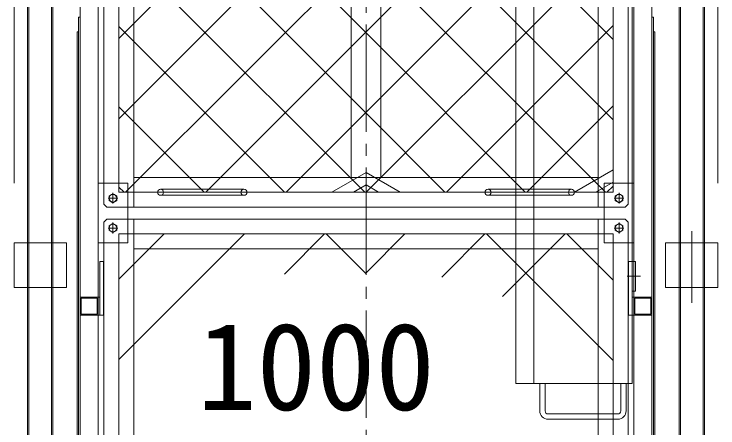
# Model space of a CAD drawing. Units: millimetres, scale not verified. Extents: x -8978 to 8399, y -12303 to 12300.
# Drawn here: x 5343 to 6525, y -1111 to -417 of the extents above; entities that cross this region are included whole.
import ezdxf
from ezdxf.enums import TextEntityAlignment as Align

# ---------------------------------------------------------------- set-up
doc = ezdxf.new("R2010")
doc.units = ezdxf.units.MM
doc.header["$LTSCALE"] = 20
doc.linetypes.add('CHAIN2', pattern=[12, 9, -1, 1, -1])
doc.linetypes.add('DASHED2', pattern=[3, 2, -1])
for name, color, linetype, lineweight in [('0-1_12 常用一点鎖線', 3, 'CHAIN2', 18), ('0-2_11 常用破線', 3, 'DASHED2', 18), ('0-4_10 常用実線', 3, 'Continuous', 18), ('0-D_05 寸法', 7, 'Continuous', 18), ('0-E_84 細線-01', 7, 'Continuous', 18)]:
    doc.layers.add(name, color=color, linetype=linetype, lineweight=lineweight)
doc.styles.add('ＭＳ ゴシック', font='')
doc.styles.get('ＭＳ ゴシック').set_extended_font_data('MS Gothic')

msp = doc.modelspace()

# ---------------------------------------------------------------- linework, layer by layer
at = {"layer": '0-1_12 常用一点鎖線'}
for p, q in [((5934.43, 1005.38), (5934.43, -2199.76)), ((5509.43, -734.99), (5509.43, -716.98)), ((6359.43, -734.99), (6359.43, -716.98)), ((5501.43, -725.99), (5517.43, -725.99)), ((6367.43, -725.99), (6351.43, -725.99)), ((5509.43, -766.98), (5509.43, -784.99)), ((6359.43, -766.98), (6359.43, -784.99)), ((5501.43, -775.99), (5517.43, -775.99)), ((6367.43, -775.99), (6351.43, -775.99)), ((6481.43, -781.46), (6481.43, -901.62)), ((6395.63, -856.99), (6373.19, -856.99))]:
    msp.add_line(p, q, dxfattribs=at)
at = {"layer": '0-2_11 常用破線'}
for p, q in [((5454.43, -891.99), (5484.43, -891.99)), ((5456.03, -920.39), (5456.03, -893.59)), ((6414.43, -891.99), (6384.43, -891.99)), ((6412.83, -920.39), (6412.83, -893.59)), ((5456.03, -920.39), (5482.83, -920.39)), ((6412.83, -920.39), (6386.03, -920.39)), ((5454.43, -921.99), (5484.43, -921.99)), ((6414.43, -921.99), (6384.43, -921.99))]:
    msp.add_line(p, q, dxfattribs=at)
for points in [[(5482.83, -920.39), (5482.83, -893.59), (5456.03, -893.59)], [(6386.03, -920.39), (6386.03, -893.59), (6412.83, -893.59)]]:
    msp.add_lwpolyline(points, dxfattribs=at)
at = {"layer": '0-4_10 常用実線'}
for p, q in [((5454.43, -1744.99), (5454.43, 787.01)), ((5484.43, -1750.99), (5484.43, 787.01)), ((6384.43, -1750.99), (6384.43, 787.01)), ((6414.43, -1744.99), (6414.43, 787.01)), ((5494.43, -735.99), (5494.43, 772.01)), ((5544.43, -740.99), (5544.43, 777.01)), ((6324.43, -740.99), (6324.43, 777.01)), ((6374.43, -735.99), (6374.43, 772.01)), ((5519.43, 752.01), (5519.43, -715.99)), ((6349.43, 752.01), (6349.43, -715.99)), ((5366.08, 734.01), (5366.08, -1695.98)), ((5408.78, 734.01), (5408.78, -1695.98)), ((6460.08, 734.01), (6460.08, -1695.98)), ((6502.78, 734.01), (6502.78, -1695.98)), ((5368.38, 728.01), (5368.38, -1695.98)), ((5406.48, 728.01), (5406.48, -1695.98)), ((6462.38, 728.01), (6462.38, -1695.98)), ((6500.48, 728.01), (6500.48, -1695.98)), ((5909.43, -254.99), (5909.43, -690.99)), ((5959.43, -254.99), (5959.43, -690.99)), ((6186.23, -1036.99), (6186.23, -311.99)), ((6216.23, -1036.99), (6216.23, -311.99)), ((6381.23, -1036.99), (6381.23, -311.99)), ((5877.21, -715.99), (5934.43, -682.95)), ((5991.64, -715.99), (5934.43, -682.95)), ((6284.38, -715.99), (6349.43, -678.43)), ((5934.43, -690.99), (5544.43, -690.99)), ((5934.43, -690.99), (6324.43, -690.99)), ((5913.21, -715.99), (5934.43, -703.74)), ((5955.64, -715.99), (5934.43, -703.74)), ((6320.38, -715.99), (6349.43, -699.22)), ((5502.93, -722.23), (5509.43, -718.48)), ((5515.93, -722.23), (5509.43, -718.48)), ((5934.43, -715.99), (5519.43, -715.99)), ((5729.43, -710.99), (5589.43, -710.99)), ((5589.43, -720.99), (5729.43, -720.99)), ((5934.43, -715.99), (6349.43, -715.99)), ((6139.43, -710.99), (6279.43, -710.99)), ((6279.43, -720.99), (6139.43, -720.99)), ((6352.93, -722.23), (6359.43, -718.48)), ((6365.93, -722.23), (6359.43, -718.48)), ((5502.93, -722.23), (5502.93, -729.74)), ((5502.93, -729.74), (5509.43, -733.49)), ((5509.43, -733.49), (5515.93, -729.74)), ((5515.93, -729.74), (5515.93, -722.23)), ((6352.93, -729.74), (6352.93, -722.23)), ((6359.43, -733.49), (6352.93, -729.74)), ((6365.93, -729.74), (6359.43, -733.49)), ((6365.93, -722.23), (6365.93, -729.74)), ((5499.43, -740.99), (5494.43, -735.99)), ((5499.43, -740.99), (5934.43, -740.99)), ((6369.43, -740.99), (5934.43, -740.99)), ((6369.43, -740.99), (6374.43, -735.99)), ((5499.43, -760.99), (5494.43, -765.99)), ((5494.43, -1365.99), (5494.43, -765.99)), ((5499.43, -760.99), (5934.43, -760.99)), ((5544.43, -760.99), (5544.43, -1370.99)), ((6369.43, -760.99), (5934.43, -760.99)), ((6324.43, -760.99), (6324.43, -1370.99)), ((6369.43, -760.99), (6374.43, -765.99)), ((6374.43, -1365.99), (6374.43, -765.99)), ((5502.93, -772.23), (5509.43, -768.48)), ((5502.93, -779.74), (5502.93, -772.23)), ((5502.93, -779.74), (5509.43, -783.49)), ((5509.43, -768.48), (5515.93, -772.23)), ((5515.93, -779.74), (5509.43, -783.49)), ((5515.93, -772.23), (5515.93, -779.74)), ((6359.43, -768.48), (6352.93, -772.23)), ((6352.93, -772.23), (6352.93, -779.74)), ((6352.93, -779.74), (6359.43, -783.49)), ((6365.93, -772.23), (6359.43, -768.48)), ((6365.93, -779.74), (6359.43, -783.49)), ((6365.93, -779.74), (6365.93, -772.23)), ((5343.43, -800.99), (5343.43, -875.99)), ((5343.43, -800.99), (5431.43, -800.99)), ((5431.43, -800.99), (5431.43, -875.99)), ((6437.43, -800.99), (6437.43, -875.99)), ((6525.43, -800.99), (6437.43, -800.99)), ((6525.43, -800.99), (6525.43, -875.99)), ((5934.43, -810.99), (5544.43, -810.99)), ((5934.43, -810.99), (6324.43, -810.99)), ((5487.63, -831.99), (5493.63, -831.99)), ((5487.63, -831.99), (5487.63, -921.99)), ((5493.63, -831.99), (5493.63, -921.99)), ((6381.23, -831.99), (6375.23, -831.99)), ((6375.23, -831.99), (6375.23, -921.99)), ((6381.23, -831.99), (6387.23, -831.99)), ((6381.23, -831.99), (6381.23, -921.99)), ((6387.23, -881.99), (6387.23, -831.99)), ((5343.43, -875.99), (5431.43, -875.99)), ((6381.23, -881.99), (6387.23, -881.99)), ((6525.43, -875.99), (6437.43, -875.99)), ((5484.43, -891.99), (5487.63, -891.99)), ((6384.43, -891.99), (6381.23, -891.99)), ((5493.63, -921.99), (5484.43, -921.99)), ((6375.23, -921.99), (6384.43, -921.99)), ((6186.23, -1036.99), (6381.23, -1036.99)), ((6226.23, -1082.99), (6226.23, -1036.99)), ((6235.23, -1082.99), (6235.23, -1036.99)), ((6362.23, -1082.99), (6362.23, -1036.99)), ((6371.23, -1082.99), (6371.23, -1036.99)), ((6357.23, -1087.99), (6240.23, -1087.99)), ((6240.23, -1096.99), (6357.23, -1096.99))]:
    msp.add_line(p, q, dxfattribs=at)
for points in [[(5451.43, -1540.99), (5451.43, -421.99), (5454.43, -421.99)], [(6417.43, -1540.99), (6417.43, -421.99), (6414.43, -421.99)], [(5449.13, -1515.99), (5449.13, -446.99), (5451.43, -446.99)], [(6419.73, -1515.99), (6419.73, -446.99), (6417.43, -446.99)], [(5534.43, -750.99), (5534.43, -700.99), (5484.43, -700.99)], [(6334.43, -750.99), (6334.43, -700.99), (6384.43, -700.99)], [(5534.43, -750.99), (5534.43, -800.99), (5484.43, -800.99)], [(6334.43, -750.99), (6334.43, -800.99), (6384.43, -800.99)]]:
    msp.add_lwpolyline(points, dxfattribs=at)
msp.add_lwpolyline([(6349.43, -785.99), (5934.43, -785.99), (5519.43, -785.99), (5519.43, -1090.99), (5519.43, -1345.99), (5934.43, -1345.99), (6349.43, -1345.99), (6349.43, -1068.99)], close=True, dxfattribs=at)
for centre in [(5509.43, -725.99), (6359.43, -725.99), (5509.43, -775.99), (6359.43, -775.99)]:
    msp.add_circle(centre, 6.5, dxfattribs=at)
for centre, radius, start, end in [((5589.43, -715.99), 5, 90, 270), ((5589.43, -715.99), 5, 270, 90), ((5729.43, -715.99), 5, 90, 270), ((5729.43, -715.99), 5, 270, 90), ((6139.43, -715.99), 5, 90, 270), ((6139.43, -715.99), 5, 270, 90), ((6279.43, -715.99), 5, 90, 270), ((6279.43, -715.99), 5, 270, 90), ((6240.23, -1082.99), 14, 180, 270), ((6240.23, -1082.99), 5, 180, 270), ((6357.23, -1082.99), 5, 270, 0), ((6357.23, -1082.99), 14, 270, 0)]:
    msp.add_arc(centre, radius, start, end, dxfattribs=at)
at = {"layer": '0-D_05 寸法'}
for p, q in [((5343.43, -700.99), (5343.43, 1357.35)), ((6525.43, -700.99), (6525.43, 1357.35))]:
    msp.add_line(p, q, dxfattribs=at)
at = {"layer": '0-E_84 細線-01'}
for p, q in [((5932.33, -715.99), (5519.43, -303.08)), ((5934.85, -715.99), (6349.43, -301.41)), ((6069.55, -715.99), (6349.43, -436.11)), ((5797.63, -715.99), (5519.43, -437.78)), ((5662.93, -715.99), (5519.43, -572.49)), ((6204.26, -715.99), (6349.43, -570.82)), ((5528.22, -715.99), (5519.43, -707.19)), ((6338.96, -715.99), (6349.43, -705.52)), ((5519.43, -862), (5595.44, -785.99)), ((5519.43, -996.7), (5730.15, -785.99)), ((5797.52, -853.32), (5864.85, -785.99)), ((5934.43, -852.78), (5867.63, -785.99)), ((5934.43, -851.11), (5999.55, -785.99)), ((6061.7, -858.54), (6134.26, -785.99)), ((6349.43, -998.37), (6137.04, -785.99)), ((6163.86, -891.09), (6268.96, -785.99)), ((6349.43, -863.67), (6271.74, -785.99))]:
    msp.add_line(p, q, dxfattribs=at)
for points in [[(5519.43, -457.89), (5934.43, -42.89), (6349.43, 372.11)], [(6349.43, -459.56), (5934.43, -44.56), (5519.43, 370.44)], [(5519.43, -592.59), (5934.43, -177.59), (6349.43, 237.41)], [(6349.43, -594.26), (5934.43, -179.26), (5519.43, 235.74)], [(6336.45, -715.99), (5934.43, -313.97), (5519.43, 101.03)], [(5530.74, -715.99), (5934.43, -312.3), (6349.43, 102.7)], [(6201.74, -715.99), (5934.43, -448.67), (5519.43, -33.67)], [(5665.44, -715.99), (5934.43, -447), (6349.43, -32)], [(6067.04, -715.99), (5934.43, -583.37), (5519.43, -168.37)], [(5800.15, -715.99), (5934.43, -581.7), (6349.43, -166.7)]]:
    msp.add_lwpolyline(points, dxfattribs=at)

# ---------------------------------------------------------------- texts
at = {"layer": '0-D_05 寸法', "style": 'ＭＳ ゴシック'}
msp.add_text('1000', height=146.6, dxfattribs=at).set_placement((5651.09, -1125.38), align=Align.BOTTOM_LEFT)

doc.saveas('drawing.dxf')
